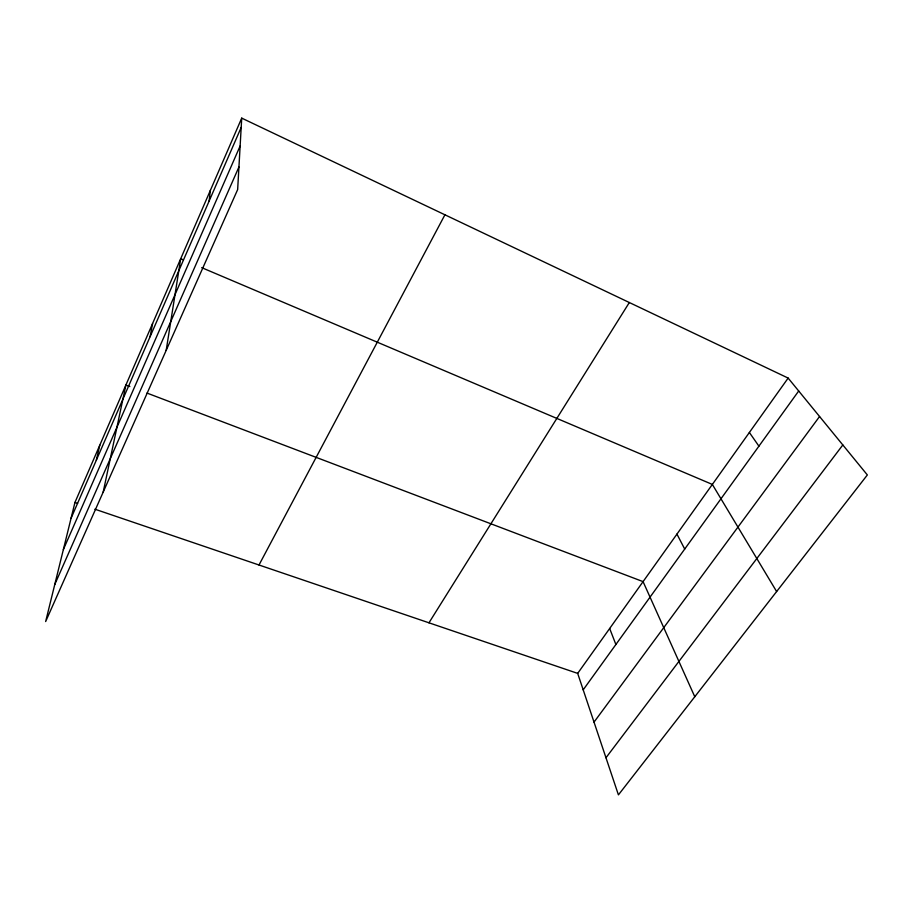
<?xml version="1.0" encoding="UTF-8"?>
<svg xmlns="http://www.w3.org/2000/svg" width="913" height="913" viewBox="0 0 913 913"><rect width="100%" height="100%" fill="white"/><g stroke="black" fill="none" stroke-linecap="round" stroke-linejoin="round"><path stroke-width="1.37" d="M241.717 118.119L237.654 189.573L45.65 621.548L74.957 502.424L241.717 118.119L788.147 378.085L867.35 474.954L618.421 794.881L577.678 673.383L94.849 509.18M209.123 201.077L210.367 190.361M166.189 350.352L180.706 258.733L183.33 259.851M150.109 336.657L152.585 323.544M103.192 492.084L125.891 385.046L129.851 386.553M96.31 460.266L99.779 445.236M71.066 518.253L241.192 127.398M63.362 549.569L240.142 145.943M54.746 584.571L238.944 166.976M258.995 565.01L444.928 214.795M428.962 622.814L629.331 302.523M577.678 673.383L788.147 378.085M583.19 689.84L798.704 390.992M594.021 722.126L819.566 416.511M605.97 757.744L842.825 444.962M74.957 502.424L77.605 503.325M146.982 393.069L643.072 581.627L694.782 696.745M201.693 267.646L712.345 484.426L776.632 591.544M749.368 432.477L758.92 446.16M676.944 534.094L684.716 549.067M609.667 628.498L615.887 644.521"/></g></svg>
